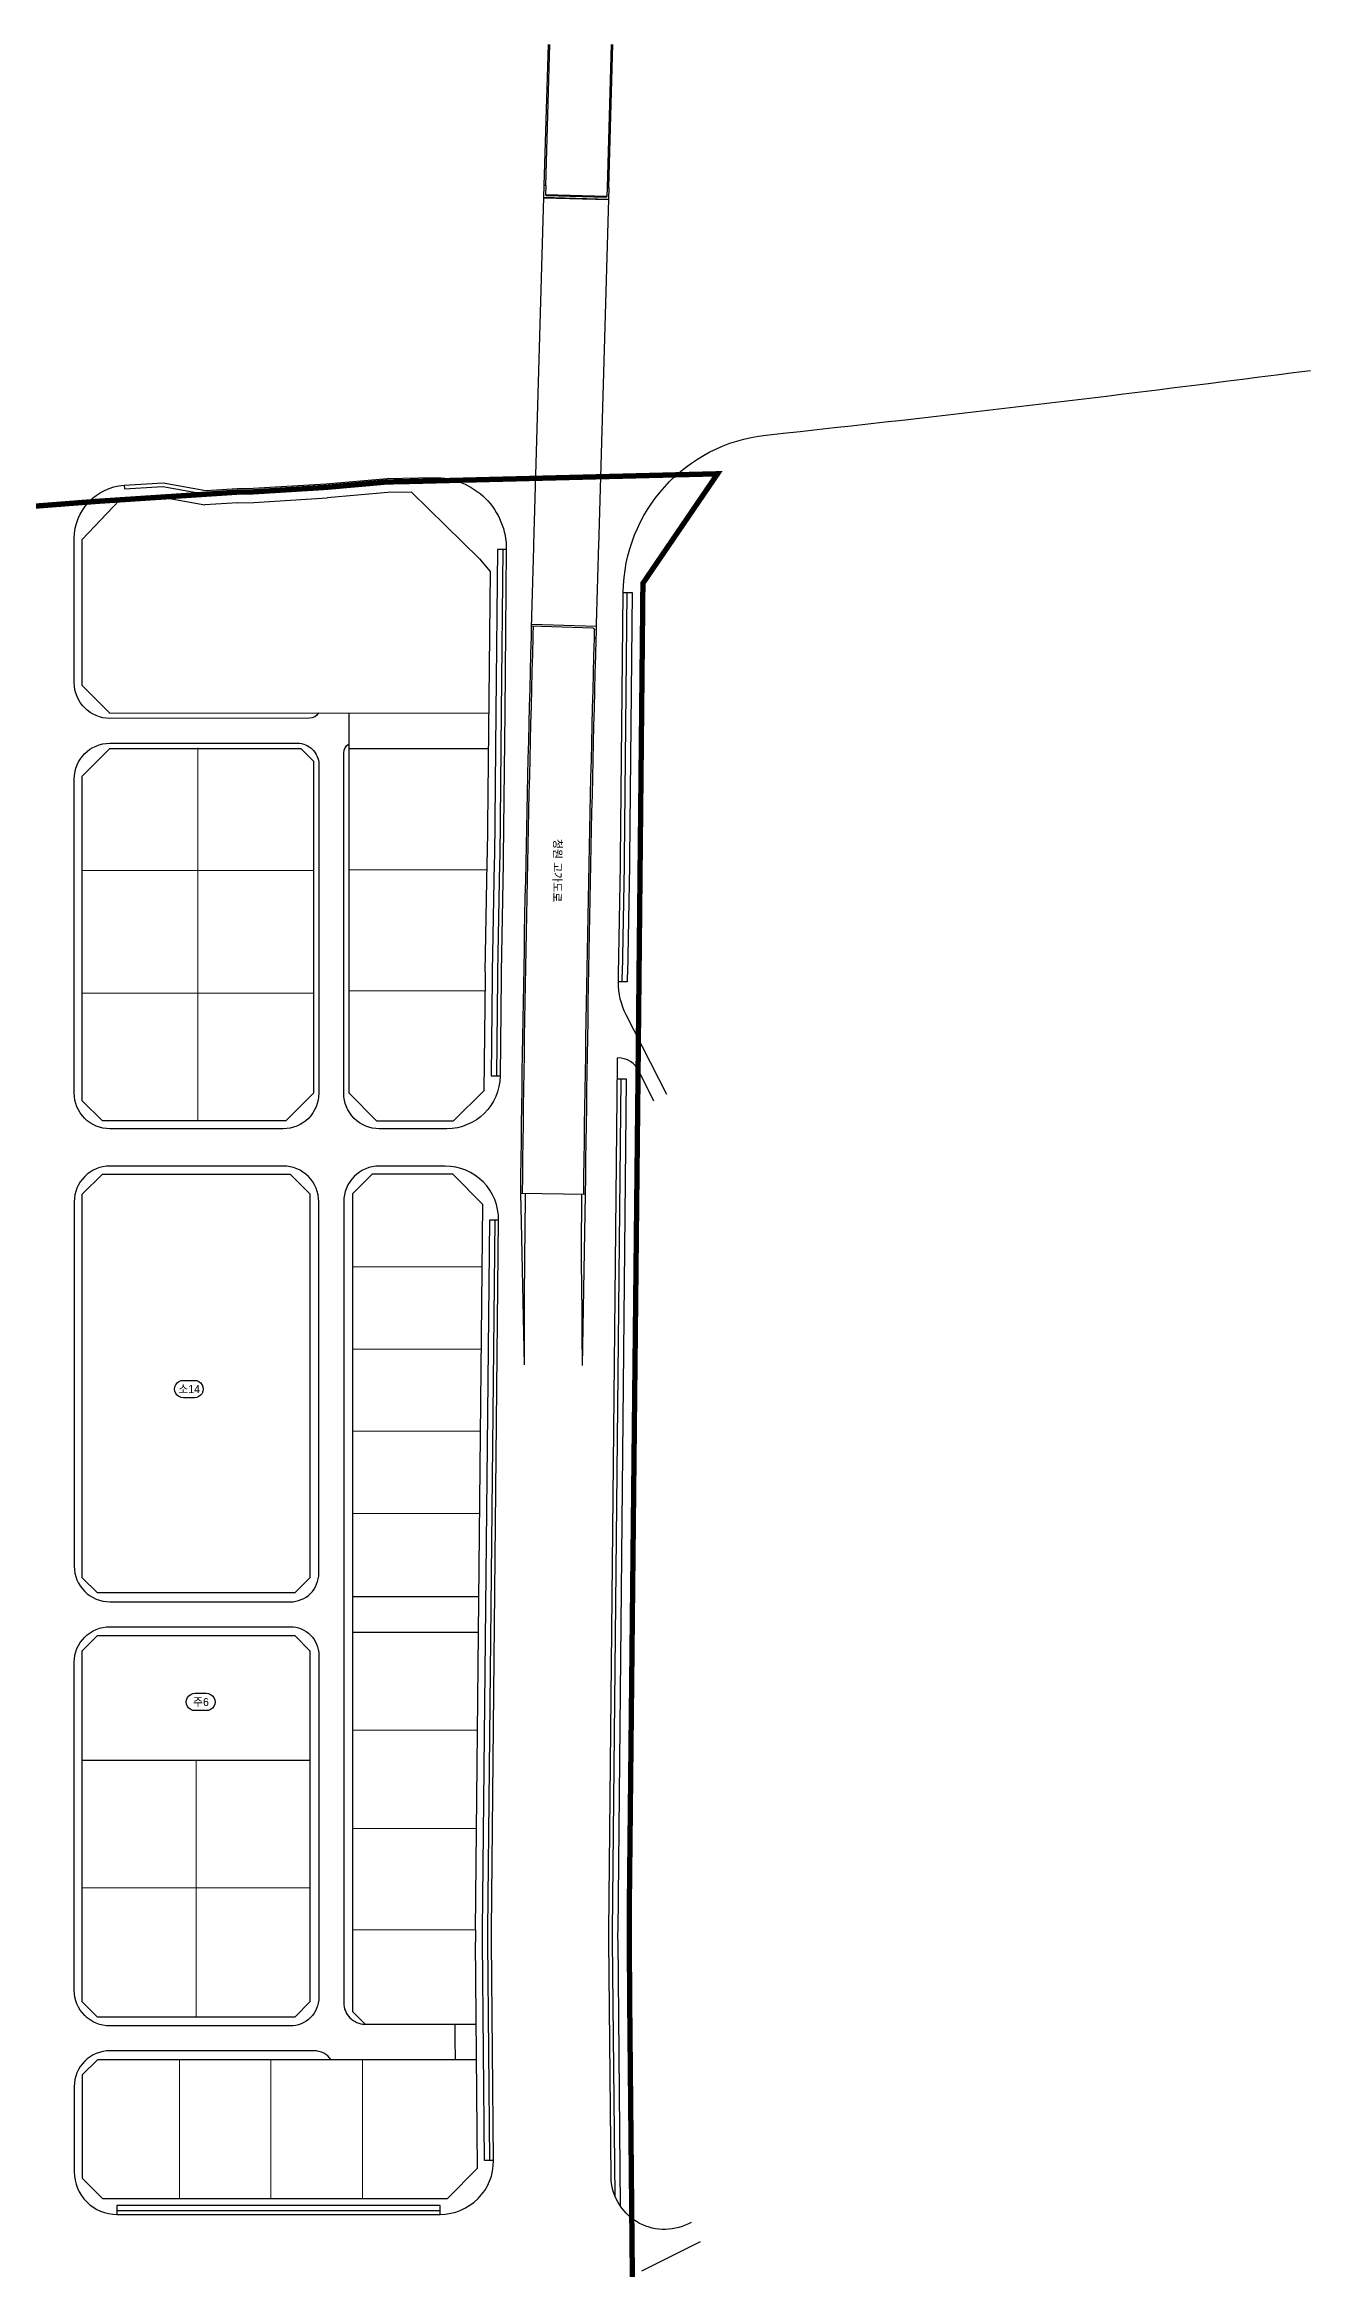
# Model space of a CAD drawing. Header units: millimetres. Extents: x 209768 to 211424, y 268597 to 269732.
# Drawn here: x 211068 to 211424, y 269106 to 269732 of the extents above; entities that cross this region are included whole.
import ezdxf
from ezdxf.enums import TextEntityAlignment as Align

# ---------------------------------------------------------------- set-up
doc = ezdxf.new("R2010")
doc.units = ezdxf.units.MM
for name, color, linetype in [('00-가로망', 253, 'Continuous'), ('00-가로망(고가도로)', 253, 'Continuous'), ('00-블럭명', 253, 'Continuous'), ('00-지구계', 253, 'Continuous'), ('99-보도', 253, 'Continuous'), ('99-식수대', 253, 'Continuous'), ('99-자전거도로', 253, 'Continuous'), ('CE-SLOP-FILL', 253, 'Continuous'), ('도로명-과학로', 253, 'Continuous')]:
    doc.layers.add(name, color=color, linetype=linetype)
doc.layers.add('00-획지분할', color=253, linetype='Continuous', lineweight=5)
doc.styles.add('HY울릉도L', font='H2WULL.ttf')
doc.styles.get("Standard").update_dxf_attribs({"font": 'arial.ttf'})

# ---------------------------------------------------------------- blocks, each defined once
blk = doc.blocks.new('A$C14DB722C')
at = {"layer": '99-보도'}
blk.add_arc((211229.27, 269440.09), 6.88, 26.17867, 89.42136, dxfattribs=at)

msp = doc.modelspace()

# ---------------------------------------------------------------- linework, layer by layer
at = {"layer": '00-가로망'}
for p, q in [((211164.76, 269605.91), (211147.66, 269604.4)), ((211171.36, 269606.01), (211164.76, 269605.91)), ((211190.54, 269587.24), (211171.36, 269606.01)), ((211089.29, 269603.81), (211078.84, 269592.74)), ((211089.29, 269603.81), (211098.66, 269604.36)), ((211101.82, 269604.57), (211098.66, 269604.36)), ((211101.82, 269604.57), (211113.33, 269602.44)), ((211122.59, 269603.05), (211113.33, 269602.44)), ((211122.59, 269603.05), (211127.03, 269603.12)), ((211127.03, 269603.12), (211147.66, 269604.4)), ((211078.84, 269551.67), (211078.84, 269592.74)), ((211190.54, 269587.24), (211193.49, 269583.72)), ((211193.49, 269583.72), (211192.69, 269503.39)), ((211078.84, 269551.67), (211086.6, 269543.92)), ((211086.6, 269543.92), (211193.1, 269543.97)), ((211153.84, 269436.99), (211153.84, 269543.95)), ((211078.84, 269526.17), (211086.58, 269533.92)), ((211086.58, 269533.92), (211140.28, 269533.94)), ((211140.28, 269533.94), (211143.84, 269530.38)), ((211153.84, 269533.95), (211193, 269533.97)), ((211078.84, 269434.89), (211078.84, 269526.17)), ((211143.84, 269530.38), (211143.84, 269436.99)), ((211192.09, 269471.13), (211192.67, 269501.8)), ((211192.07, 269469.6), (211191.74, 269437.68)), ((211143.84, 269436.99), (211136.09, 269429.24)), ((211153.84, 269436.99), (211161.59, 269429.24)), ((211183.22, 269429.24), (211191.74, 269437.68)), ((211084.5, 269429.24), (211078.84, 269434.89)), ((211136.09, 269429.24), (211084.5, 269429.24)), ((211161.59, 269429.24), (211183.22, 269429.24)), ((211078.84, 269408.58), (211084.5, 269414.24)), ((211084.5, 269414.24), (211137.33, 269414.24)), ((211137.33, 269414.24), (211142.84, 269408.72)), ((211142.84, 269408.72), (211137.33, 269414.24)), ((211160.36, 269414.24), (211154.84, 269408.72)), ((211182.98, 269414.24), (211160.36, 269414.24)), ((211191.42, 269405.71), (211182.98, 269414.24)), ((211078.84, 269300.7), (211078.84, 269408.58)), ((211142.84, 269408.72), (211142.84, 269300.7)), ((211154.84, 269408.72), (211154.84, 269178.73)), ((211189.36, 269201.71), (211191.42, 269405.71)), ((211078.84, 269300.7), (211083.09, 269296.46)), ((211138.6, 269296.46), (211142.84, 269300.7)), ((211142.84, 269300.7), (211138.6, 269296.46)), ((211138.6, 269296.46), (211083.09, 269296.46)), ((211154.84, 269295.46), (211190.31, 269295.46)), ((211078.84, 269280.21), (211083.09, 269284.46)), ((211083.09, 269284.46), (211138.6, 269284.46)), ((211138.6, 269284.46), (211142.84, 269280.21)), ((211154.84, 269285.46), (211190.21, 269285.46)), ((211078.84, 269181.43), (211078.84, 269280.21)), ((211142.84, 269280.21), (211142.84, 269181.43)), ((211078.84, 269249.46), (211142.84, 269249.46)), ((211189.98, 269134.72), (211189.36, 269198.29)), ((211083.09, 269177.19), (211078.84, 269181.43)), ((211142.84, 269181.43), (211138.6, 269177.19)), ((211142.84, 269181.43), (211138.6, 269177.19)), ((211138.6, 269177.19), (211083.09, 269177.19)), ((211154.84, 269178.73), (211158.38, 269175.19)), ((211158.38, 269175.19), (211189.58, 269175.19)), ((211183.58, 269175.19), (211183.61, 269171.16)), ((211183.61, 269171.16), (211183.64, 269165.19)), ((211083.09, 269165.19), (211078.84, 269160.95)), ((211189.68, 269165.19), (211083.09, 269165.19)), ((211078.84, 269160.95), (211078.84, 269131.85)), ((211078.84, 269131.85), (211084.5, 269126.19)), ((211181.53, 269126.19), (211189.98, 269134.72)), ((211084.5, 269126.19), (211181.53, 269126.19))]:
    msp.add_line(p, q, dxfattribs=at)
for centre, radius, start, end in [((211015.7, 269505.15), 177, 358.91462, 359.43163), ((211365.06, 269467.85), 173, 178.91462, 179.42136), ((211362.35, 269199.97), 173, 179.42136, 180.55647)]:
    msp.add_arc(centre, radius, start, end, dxfattribs=at)
at = {"layer": '00-가로망(고가도로)'}
for p, q in [((211208.54, 269688.88), (211226.78, 269688.35)), ((211226.78, 269688.35), (211208.54, 269688.88)), ((211208.54, 269688.88), (211226.78, 269688.35)), ((211208.54, 269688.83), (211226.77, 269688.3)), ((211209.14, 269692.26), (211208.64, 269692.28)), ((211226.3, 269689.16), (211209.07, 269689.66)), ((211209.07, 269689.66), (211209.36, 269689.35)), ((211225.99, 269688.87), (211209.36, 269689.35)), ((211225.99, 269688.87), (211226.3, 269689.16)), ((211226.37, 269691.76), (211226.87, 269691.75)), ((211222.51, 269567.79), (211205.08, 269568.3)), ((211205.09, 269568.88), (211223.32, 269568.35)), ((211223.32, 269568.27), (211205.09, 269568.8)), ((211222.51, 269567.79), (211222.8, 269567.48)), ((211223.23, 269564.87), (211222.73, 269564.89))]:
    msp.add_line(p, q, dxfattribs=at)
for points in [[(211209.79, 269731.94), (211208.64, 269692.28)], [(211209.14, 269692.26), (211210.29, 269731.94)], [(211227.54, 269731.94), (211226.37, 269691.76)], [(211226.87, 269691.75), (211228.04, 269731.94)], [(211209.14, 269692.26), (211209.07, 269689.66)], [(211226.37, 269691.76), (211226.3, 269689.16)], [(211220.24, 269408.54), (211202, 269408.75)], [(211202, 269408.75), (211202.27, 269400.72), (211203.11, 269360.59)], [(211220.24, 269408.54), (211219.35, 269360.43)]]:
    msp.add_lwpolyline(points, dxfattribs=at)
for points in [[(211208.64, 269692.28), (211205.72, 269591.3, 0.000611), (211205, 269565.4, 0.000611)], [(211226.87, 269691.75), (211223.95, 269590.78, 0.000653), (211223.23, 269564.87, 0.000622)], [(211205.58, 269568.28, 0.000068), (211205.5, 269565.38, 0.000068)], [(211205, 269565.4, 0.003692), (211202, 269408.75, 0.003774)], [(211205.5, 269565.39, 0.003692), (211202.5, 269408.75, 0.003692)], [(211222.73, 269564.88, 0.003691), (211219.74, 269408.54, 0.003691)], [(211223.23, 269564.87, 0.003691), (211220.24, 269408.54)], [(211222.8, 269567.48, 0.000061), (211222.73, 269564.89)], [(211203.37, 269408.74, 0.000457), (211203.16, 269389.35), (211203.16, 269389.35, 0.003716), (211203.11, 269360.59)], [(211219.19, 269408.55, 0.000666), (211219.1, 269389.2), (211219.11, 269388.64, -0.003071), (211219.35, 269360.43)]]:
    msp.add_lwpolyline(points, format="xyb", dxfattribs=at)
at = {"layer": '00-블럭명'}
for points in [[(211110.37, 269356.23, -1.018143), (211110.37, 269351.35), (211107.25, 269351.35, -1.018143), (211107.25, 269356.23)], [(211113.69, 269268.23, -1.018143), (211113.69, 269263.36), (211110.57, 269263.36, -1.018143), (211110.57, 269268.23)]]:
    msp.add_lwpolyline(points, format="xyb", close=True, dxfattribs=at)
at = {"layer": '00-지구계', "ltscale": 8, "const_width": 1.5, "flags": 128}
msp.add_lwpolyline([(211043.56, 269600.39), (211083.01, 269603.45), (211122.47, 269606.04), (211126.91, 269606.12), (211147.44, 269607.39), (211164.6, 269608.91), (211168.43, 269608.97), (211257.45, 269611.2), (211236.46, 269580.4), (211235.08, 269441.6), (211232.6, 269204.95), (211232.73, 269182.14), (211233.6, 269092.69)], dxfattribs=at)
at = {"layer": '00-획지분할', "ltscale": 15}
for p, q in [((211154.84, 269388.18), (211191.24, 269388.18)), ((211154.84, 269365.01), (211191.01, 269365.01)), ((211154.84, 269341.97), (211190.78, 269341.97)), ((211154.84, 269318.78), (211190.54, 269318.78))]:
    msp.add_line(p, q, dxfattribs=at)
for points in [[(211111.33, 269534.14), (211111.33, 269429.24)], [(211143.84, 269499.63), (211078.84, 269499.63)], [(211153.84, 269499.86), (211192.63, 269499.86)], [(211143.84, 269465.09), (211078.84, 269465.09)], [(211153.84, 269465.76), (211192.02, 269465.76)], [(211154.84, 269257.88), (211189.93, 269257.88)], [(211110.84, 269177.19), (211110.84, 269249.46)], [(211154.84, 269230.21), (211189.65, 269230.21)], [(211078.84, 269213.52), (211142.84, 269213.52)], [(211154.84, 269201.75), (211189.36, 269201.75)], [(211106.16, 269126.19), (211106.16, 269165.19)], [(211131.87, 269165.19), (211131.87, 269126.19)], [(211157.59, 269126.19), (211157.59, 269165.19)]]:
    msp.add_lwpolyline(points, dxfattribs=at)
at = {"layer": '99-보도'}
for p, q in [((211239.55, 269434.78), (211235.44, 269443.13)), ((211143.84, 269436.99), (211143.84, 269436.99)), ((211236.16, 269105.77), (211252.68, 269114.06))]:
    msp.add_line(p, q, dxfattribs=at)
at = {"layer": '99-보도', "flags": 128}
for points in [[(211243.14, 269436.62), (211231.73, 269459.03, -0.120829), (211229.56, 269468.3), (211229.56, 269469.22, -0.002211), (211229.58, 269470.42), (211230.16, 269501.09, 0.002256), (211230.19, 269503.02), (211230.93, 269577.79, -0.380176), (211271.09, 269622.08, 0.005343), (211424.15, 269640.28)], [(211249.99, 269119.42), (211249.23, 269119.04, -0.554818), (211227.5, 269132.3), (211226.86, 269198.65, -0.004953), (211226.86, 269201.34), (211229.33, 269445.53), (211229.34, 269446.97)]]:
    msp.add_lwpolyline(points, format="xyb", dxfattribs=at)
at = {"layer": '99-보도'}
for points in [[(211076.59, 269552.42), (211076.59, 269592.99, -0.395083), (211090.61, 269607.96), (211101.59, 269608.68), (211113.57, 269606.46), (211122.43, 269607.04), (211126.87, 269607.12), (211147.36, 269608.39), (211164.55, 269609.91), (211177.75, 269610.11, -0.421582), (211198.05, 269589.91), (211197.6, 269544.14), (211197.19, 269503.35, -0.002256), (211197.17, 269501.71), (211196.59, 269471.05, 0.002211), (211196.57, 269469.56), (211196.29, 269441.84, -0.411259), (211181.29, 269426.99), (211162.34, 269426.99, -0.414214), (211152.34, 269436.99), (211152.34, 269532.65, -0.267949), (211153.84, 269535.25)], [(211145.28, 269543.95, -0.267496), (211142.69, 269542.44), (211142.69, 269542.44), (211086.6, 269542.42, -0.414367), (211076.59, 269552.42)], [(211148.84, 269165.19, 0.241531), (211143.97, 269167.69), (211086.59, 269167.69, 0.414214), (211076.59, 269157.69), (211076.59, 269133.69, 0.414214), (211088.59, 269121.69), (211179.46, 269121.69, 0.417061), (211194.46, 269136.84), (211193.86, 269198.33, -0.004953), (211193.86, 269201.67), (211195.88, 269401.34, 0.417175), (211180.88, 269416.49), (211162.34, 269416.49, 0.414214), (211152.34, 269406.49), (211152.34, 269181.19, 0.414214), (211158.34, 269175.19), (211158.38, 269175.19)]]:
    msp.add_lwpolyline(points, format="xyb", dxfattribs=at)
for points in [[(211086.59, 269426.99, -0.414214), (211076.59, 269436.99), (211076.59, 269525.42, -0.41406), (211086.59, 269535.42), (211139.34, 269535.44, -0.414367), (211145.34, 269529.44), (211145.34, 269436.99, -0.414214), (211135.34, 269426.99)], [(211137.34, 269293.96, 0.414214), (211145.34, 269301.96), (211145.34, 269406.49, 0.414214), (211135.34, 269416.49), (211086.59, 269416.49, 0.414214), (211076.59, 269406.49), (211076.59, 269303.96, 0.414214), (211086.59, 269293.96)], [(211137.34, 269174.69), (211086.59, 269174.69, -0.414214), (211076.59, 269184.69), (211076.59, 269276.96, -0.414214), (211086.59, 269286.96), (211137.34, 269286.96, -0.414214), (211145.34, 269278.96), (211145.34, 269182.69, -0.414214)]]:
    msp.add_lwpolyline(points, format="xyb", close=True, dxfattribs=at)
at = {"layer": '99-식수대'}
for points in [[(211090.61, 269607.96), (211090.67, 269606.96), (211101.53, 269607.67), (211113.51, 269605.45), (211122.47, 269606.04), (211126.91, 269606.12), (211147.44, 269607.39), (211164.6, 269608.91), (211174.76, 269609.06), (211174.75, 269610.06)], [(211179.46, 269121.69), (211179.46, 269122.69), (211088.59, 269122.69), (211088.59, 269121.69)]]:
    msp.add_lwpolyline(points, dxfattribs=at)
for points in [[(211198.05, 269589.91), (211197.05, 269589.91), (211196.6, 269544.15), (211196.19, 269503.36, -0.002256), (211196.17, 269501.73), (211195.59, 269471.07, 0.002211), (211195.57, 269469.57), (211195.29, 269441.85), (211196.29, 269441.84)], [(211230.93, 269577.79), (211231.93, 269577.78), (211231.19, 269503.01, -0.002256), (211231.16, 269501.07), (211230.58, 269470.4, 0.002211), (211230.56, 269469.21), (211230.56, 269468.29), (211229.56, 269468.3)], [(211229.28, 269441.05), (211230.28, 269441.04), (211227.86, 269201.33, 0.004953), (211227.86, 269198.66), (211228.56, 269126.92)], [(211194.46, 269136.84), (211193.46, 269136.83), (211192.86, 269198.32, -0.004953), (211192.86, 269201.68), (211194.88, 269401.35), (211195.88, 269401.34)]]:
    msp.add_lwpolyline(points, format="xyb", dxfattribs=at)
at = {"layer": '99-자전거도로'}
for points in [[(211197.05, 269589.91), (211195.55, 269589.91), (211195.1, 269544.16), (211194.69, 269503.37, -0.002256), (211194.67, 269501.76), (211194.09, 269471.09, 0.002211), (211194.07, 269469.58), (211193.79, 269441.86), (211195.29, 269441.85)], [(211231.93, 269577.78), (211233.43, 269577.77), (211232.69, 269503, -0.002256), (211232.66, 269501.04), (211232.08, 269470.37, 0.002211), (211232.06, 269469.2), (211232.06, 269468.28), (211230.56, 269468.29)], [(211230.28, 269441.04), (211231.78, 269441.03), (211229.36, 269201.31, 0.004953), (211229.36, 269198.68), (211230.08, 269124.03)], [(211193.46, 269136.83), (211191.96, 269136.81), (211191.36, 269198.31, -0.004953), (211191.36, 269201.69), (211193.38, 269401.36), (211194.88, 269401.35)]]:
    msp.add_lwpolyline(points, format="xyb", dxfattribs=at)
msp.add_lwpolyline([(211179.46, 269122.69), (211179.46, 269124.19), (211088.59, 269124.19), (211088.59, 269122.69)], dxfattribs=at)
at = {"layer": 'CE-SLOP-FILL'}
msp.add_line((211158.38, 269175.19), (211158.34, 269175.19), dxfattribs=at)

# ---------------------------------------------------------------- block references
at = {"layer": '00-가로망'}
msp.add_blockref('A$C14DB722C', (0, 0), dxfattribs=at)

# ---------------------------------------------------------------- texts
at = {"layer": '00-블럭명', "style": 'HY울릉도L'}
for s, p in [('소14', (211108.88, 269353.79)), ('주6', (211112.2, 269265.79))]:
    msp.add_text(s, height=2.25, dxfattribs=at).set_placement(p, align=Align.MIDDLE_CENTER)
at = {"layer": '도로명-과학로'}
msp.add_text('청원 고가도로', height=2.25, rotation=269.29723, dxfattribs=at).set_placement((211211.4, 269508.53))

doc.saveas('drawing.dxf')
